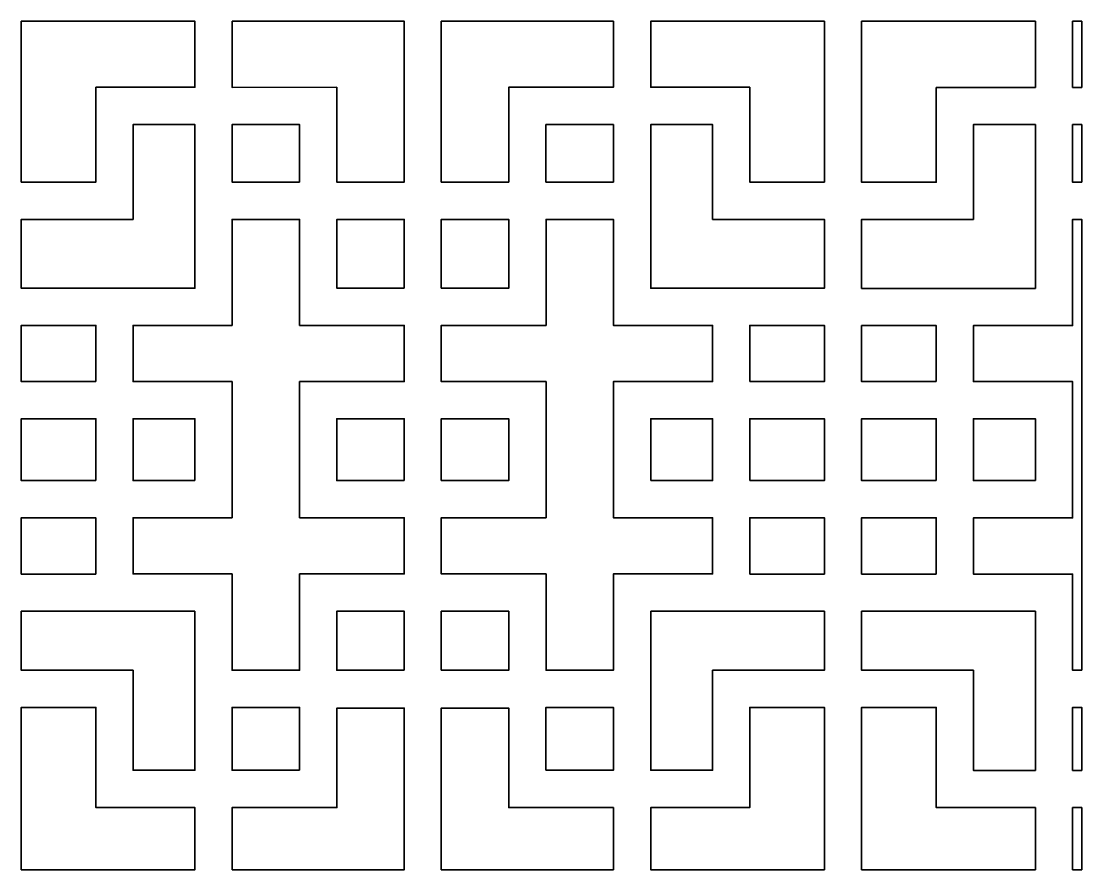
# Model space of a CAD drawing. Header units: centimetres. Extents: x 24 to 482, y -156 to 120.
# Drawn here: x 76.2 to 127.6, y -102.2 to -61.1 of the extents above; entities that cross this region are included whole.
import ezdxf

# ---------------------------------------------------------------- set-up
doc = ezdxf.new("R2010")
doc.units = ezdxf.units.CM
doc.header["$MEASUREMENT"] = 0
doc.layers.add('layer 1', color=7, linetype='Continuous')

msp = doc.modelspace()

# ---------------------------------------------------------------- linework, layer by layer
at = {"layer": 'layer 1', "color": 250, "lineweight": 35}
for points, knots in [([(79.85832, -64.32754), (79.85832, -64.32754), (79.85832, -68.91754), (79.85832, -68.91754), (79.85832, -68.91754), (79.85832, -68.91754), (76.24832, -68.91754), (76.24832, -68.91754), (76.24832, -68.91754), (76.24832, -68.91754), (76.24832, -61.12754), (76.24832, -61.12754), (76.24832, -61.12754), (76.24832, -61.12754), (84.65332, -61.12754), (84.65332, -61.12754), (84.65332, -61.12754), (84.65332, -61.12754), (84.65332, -64.32754), (84.65332, -64.32754), (84.65332, -64.32754), (84.65332, -64.32754), (79.85832, -64.32754), (79.85832, -64.32754)], [0, 0, 0, 0, 0.14285714, 0.14285714, 0.14285714, 0.14285714, 0.28571429, 0.28571429, 0.28571429, 0.28571429, 0.42857143, 0.42857143, 0.42857143, 0.42857143, 0.57142857, 0.57142857, 0.57142857, 0.57142857, 0.71428571, 0.71428571, 0.71428571, 0.71428571, 1, 1, 1, 1]), ([(86.45332, -61.12754), (86.45332, -61.12754), (86.45332, -64.33004), (86.45332, -64.33004), (86.45332, -64.33004), (86.45332, -64.33004), (91.51832, -64.32754), (91.51832, -64.32754), (91.51832, -64.32754), (91.51832, -64.32754), (91.51832, -68.91754), (91.51832, -68.91754), (91.51832, -68.91754), (91.51832, -68.91754), (94.78332, -68.91754), (94.78332, -68.91754), (94.78332, -68.91754), (94.78332, -68.91754), (94.78332, -61.12754), (94.78332, -61.12754), (94.78332, -61.12754), (94.78332, -61.12754), (86.45332, -61.12754), (86.45332, -61.12754)], [0, 0, 0, 0, 0.14285714, 0.14285714, 0.14285714, 0.14285714, 0.28571429, 0.28571429, 0.28571429, 0.28571429, 0.42857143, 0.42857143, 0.42857143, 0.42857143, 0.57142857, 0.57142857, 0.57142857, 0.57142857, 0.71428571, 0.71428571, 0.71428571, 0.71428571, 1, 1, 1, 1]), ([(104.90832, -61.12754), (104.90832, -61.12754), (104.90832, -64.32754), (104.90832, -64.32754), (104.90832, -64.32754), (104.90832, -64.32754), (99.84082, -64.32754), (99.84082, -64.32754), (99.84082, -64.32754), (99.84082, -64.32754), (99.84082, -68.91754), (99.84082, -68.91754), (99.84082, -68.91754), (99.84082, -68.91754), (96.57582, -68.91754), (96.57582, -68.91754), (96.57582, -68.91754), (96.57582, -68.91754), (96.57582, -61.12754), (96.57582, -61.12754), (96.57582, -61.12754), (96.57582, -61.12754), (104.90832, -61.12754), (104.90832, -61.12754)], [0, 0, 0, 0, 0.14285714, 0.14285714, 0.14285714, 0.14285714, 0.28571429, 0.28571429, 0.28571429, 0.28571429, 0.42857143, 0.42857143, 0.42857143, 0.42857143, 0.57142857, 0.57142857, 0.57142857, 0.57142857, 0.71428571, 0.71428571, 0.71428571, 0.71428571, 1, 1, 1, 1]), ([(111.50332, -64.32754), (111.50332, -64.32754), (111.50082, -68.91754), (111.50082, -68.91754), (111.50082, -68.91754), (111.50082, -68.91754), (115.11332, -68.91754), (115.11332, -68.91754), (115.11332, -68.91754), (115.11332, -68.91754), (115.11332, -61.12754), (115.11332, -61.12754), (115.11332, -61.12754), (115.11332, -61.12754), (106.70832, -61.12754), (106.70832, -61.12754), (106.70832, -61.12754), (106.70832, -61.12754), (106.70832, -64.32754), (106.70832, -64.32754), (106.70832, -64.32754), (106.70832, -64.32754), (111.50332, -64.32754), (111.50332, -64.32754)], [0, 0, 0, 0, 0.14285714, 0.14285714, 0.14285714, 0.14285714, 0.28571429, 0.28571429, 0.28571429, 0.28571429, 0.42857143, 0.42857143, 0.42857143, 0.42857143, 0.57142857, 0.57142857, 0.57142857, 0.57142857, 0.71428571, 0.71428571, 0.71428571, 0.71428571, 1, 1, 1, 1]), ([(120.52832, -64.33254), (120.52832, -64.33254), (120.53082, -68.92004), (120.53082, -68.92004), (120.53082, -68.92004), (120.53082, -68.92004), (116.91832, -68.92004), (116.91832, -68.92004), (116.91832, -68.92004), (116.91832, -68.92004), (116.91832, -61.13004), (116.91832, -61.13004), (116.91832, -61.13004), (116.91832, -61.13004), (125.32332, -61.13004), (125.32332, -61.13004), (125.32332, -61.13004), (125.32332, -61.13004), (125.32332, -64.33254), (125.32332, -64.33254), (125.32332, -64.33254), (125.32332, -64.33254), (120.52832, -64.33254), (120.52832, -64.33254)], [0, 0, 0, 0, 0.14285714, 0.14285714, 0.14285714, 0.14285714, 0.28571429, 0.28571429, 0.28571429, 0.28571429, 0.42857143, 0.42857143, 0.42857143, 0.42857143, 0.57142857, 0.57142857, 0.57142857, 0.57142857, 0.71428571, 0.71428571, 0.71428571, 0.71428571, 1, 1, 1, 1]), ([(127.57081, -64.33254), (127.57081, -64.33254), (127.12332, -64.33254), (127.12332, -64.33254), (127.12332, -64.33254), (127.12332, -64.33254), (127.12332, -61.13004), (127.12332, -61.13004), (127.12332, -61.13004), (127.12332, -61.13004), (127.57081, -61.13004), (127.57081, -61.13004), (127.57081, -61.13004), (127.57081, -61.13004), (127.57081, -64.33254), (127.57081, -64.33254)], [0, 0, 0, 0, 0.2, 0.2, 0.2, 0.2, 0.4, 0.4, 0.4, 0.4, 0.6, 0.6, 0.6, 0.6, 1, 1, 1, 1]), ([(81.65832, -70.71754), (81.65832, -70.71754), (81.65832, -66.12754), (81.65832, -66.12754), (81.65832, -66.12754), (81.65832, -66.12754), (84.65332, -66.12754), (84.65332, -66.12754), (84.65332, -66.12754), (84.65332, -66.12754), (84.65332, -74.05504), (84.65332, -74.05504), (84.65332, -74.05504), (84.65332, -74.05504), (76.24832, -74.05504), (76.24832, -74.05504), (76.24832, -74.05504), (76.24832, -74.05504), (76.24832, -70.71754), (76.24832, -70.71754), (76.24832, -70.71754), (76.24832, -70.71754), (81.65832, -70.71754), (81.65832, -70.71754)], [0, 0, 0, 0, 0.14285714, 0.14285714, 0.14285714, 0.14285714, 0.28571429, 0.28571429, 0.28571429, 0.28571429, 0.42857143, 0.42857143, 0.42857143, 0.42857143, 0.57142857, 0.57142857, 0.57142857, 0.57142857, 0.71428571, 0.71428571, 0.71428571, 0.71428571, 1, 1, 1, 1]), ([(89.72082, -68.91754), (89.72082, -68.91754), (86.45082, -68.91754), (86.45082, -68.91754), (86.45082, -68.91754), (86.45082, -68.91754), (86.45082, -66.12754), (86.45082, -66.12754), (86.45082, -66.12754), (86.45082, -66.12754), (89.72082, -66.12754), (89.72082, -66.12754), (89.72082, -66.12754), (89.72082, -66.12754), (89.72082, -68.91754), (89.72082, -68.91754)], [0, 0, 0, 0, 0.2, 0.2, 0.2, 0.2, 0.4, 0.4, 0.4, 0.4, 0.6, 0.6, 0.6, 0.6, 1, 1, 1, 1]), ([(101.63832, -68.91754), (101.63832, -68.91754), (104.90832, -68.91754), (104.90832, -68.91754), (104.90832, -68.91754), (104.90832, -68.91754), (104.90832, -66.12754), (104.90832, -66.12754), (104.90832, -66.12754), (104.90832, -66.12754), (101.63832, -66.12754), (101.63832, -66.12754), (101.63832, -66.12754), (101.63832, -66.12754), (101.63832, -68.91754), (101.63832, -68.91754)], [0, 0, 0, 0, 0.2, 0.2, 0.2, 0.2, 0.4, 0.4, 0.4, 0.4, 0.6, 0.6, 0.6, 0.6, 1, 1, 1, 1]), ([(109.70331, -70.71754), (109.70331, -70.71754), (109.70331, -66.12754), (109.70331, -66.12754), (109.70331, -66.12754), (109.70331, -66.12754), (106.70832, -66.12754), (106.70832, -66.12754), (106.70832, -66.12754), (106.70832, -66.12754), (106.70832, -74.05504), (106.70832, -74.05504), (106.70832, -74.05504), (106.70832, -74.05504), (115.11332, -74.05504), (115.11332, -74.05504), (115.11332, -74.05504), (115.11332, -74.05504), (115.11332, -70.71754), (115.11332, -70.71754), (115.11332, -70.71754), (115.11332, -70.71754), (109.70331, -70.71754), (109.70331, -70.71754)], [0, 0, 0, 0, 0.14285714, 0.14285714, 0.14285714, 0.14285714, 0.28571429, 0.28571429, 0.28571429, 0.28571429, 0.42857143, 0.42857143, 0.42857143, 0.42857143, 0.57142857, 0.57142857, 0.57142857, 0.57142857, 0.71428571, 0.71428571, 0.71428571, 0.71428571, 1, 1, 1, 1]), ([(122.32831, -70.72004), (122.32831, -70.72004), (122.32831, -66.13004), (122.32831, -66.13004), (122.32831, -66.13004), (122.32831, -66.13004), (125.32332, -66.13004), (125.32332, -66.13004), (125.32332, -66.13004), (125.32332, -66.13004), (125.32332, -74.05754), (125.32332, -74.05754), (125.32332, -74.05754), (125.32332, -74.05754), (116.91832, -74.05754), (116.91832, -74.05754), (116.91832, -74.05754), (116.91832, -74.05754), (116.91832, -70.72004), (116.91832, -70.72004), (116.91832, -70.72004), (116.91832, -70.72004), (122.32831, -70.72004), (122.32831, -70.72004)], [0, 0, 0, 0, 0.14285714, 0.14285714, 0.14285714, 0.14285714, 0.28571429, 0.28571429, 0.28571429, 0.28571429, 0.42857143, 0.42857143, 0.42857143, 0.42857143, 0.57142857, 0.57142857, 0.57142857, 0.57142857, 0.71428571, 0.71428571, 0.71428571, 0.71428571, 1, 1, 1, 1]), ([(127.57081, -68.92004), (127.57081, -68.92004), (127.12332, -68.92004), (127.12332, -68.92004), (127.12332, -68.92004), (127.12332, -68.92004), (127.12332, -66.13004), (127.12332, -66.13004), (127.12332, -66.13004), (127.12332, -66.13004), (127.57081, -66.13004), (127.57081, -66.13004), (127.57081, -66.13004), (127.57081, -66.13004), (127.57081, -68.92004), (127.57081, -68.92004)], [0, 0, 0, 0, 0.2, 0.2, 0.2, 0.2, 0.4, 0.4, 0.4, 0.4, 0.6, 0.6, 0.6, 0.6, 1, 1, 1, 1]), ([(89.71582, -87.88254), (89.71582, -87.88254), (94.78332, -87.88254), (94.78332, -87.88254), (94.78332, -87.88254), (94.78332, -87.88254), (94.78332, -85.16254), (94.78332, -85.16254), (94.78332, -85.16254), (94.78332, -85.16254), (89.71582, -85.16254), (89.71582, -85.16254), (89.71582, -85.16254), (89.71582, -85.16254), (89.71582, -78.56754), (89.71582, -78.56754), (89.71582, -78.56754), (89.71582, -78.56754), (94.78332, -78.56754), (94.78332, -78.56754), (94.78332, -78.56754), (94.78332, -78.56754), (94.78332, -75.85504), (94.78332, -75.85504), (94.78332, -75.85504), (94.78332, -75.85504), (89.71582, -75.85504), (89.71582, -75.85504), (89.71582, -75.85504), (89.71582, -75.85504), (89.71582, -70.71754), (89.71582, -70.71754), (89.71582, -70.71754), (89.71582, -70.71754), (86.45332, -70.71754), (86.45332, -70.71754), (86.45332, -70.71754), (86.45332, -70.71754), (86.45332, -75.85504), (86.45332, -75.85504), (86.45332, -75.85504), (86.45332, -75.85504), (81.65832, -75.85504), (81.65832, -75.85504), (81.65832, -75.85504), (81.65832, -75.85504), (81.65832, -78.56754), (81.65832, -78.56754), (81.65832, -78.56754), (81.65832, -78.56754), (86.45332, -78.56754), (86.45332, -78.56754), (86.45332, -78.56754), (86.45332, -78.56754), (86.45332, -85.16254), (86.45332, -85.16254), (86.45332, -85.16254), (86.45332, -85.16254), (81.65832, -85.16254), (81.65832, -85.16254), (81.65832, -85.16254), (81.65832, -85.16254), (81.65832, -87.88254), (81.65832, -87.88254), (81.65832, -87.88254), (81.65832, -87.88254), (86.45332, -87.88254), (86.45332, -87.88254), (86.45332, -87.88254), (86.45332, -87.88254), (86.45332, -92.54254), (86.45332, -92.54254), (86.45332, -92.54254), (86.45332, -92.54254), (89.71582, -92.54254), (89.71582, -92.54254), (89.71582, -92.54254), (89.71582, -92.54254), (89.71582, -87.88254), (89.71582, -87.88254)], [0, 0, 0, 0, 0.04761905, 0.04761905, 0.04761905, 0.04761905, 0.0952381, 0.0952381, 0.0952381, 0.0952381, 0.14285714, 0.14285714, 0.14285714, 0.14285714, 0.19047619, 0.19047619, 0.19047619, 0.19047619, 0.23809524, 0.23809524, 0.23809524, 0.23809524, 0.28571429, 0.28571429, 0.28571429, 0.28571429, 0.33333333, 0.33333333, 0.33333333, 0.33333333, 0.38095238, 0.38095238, 0.38095238, 0.38095238, 0.42857143, 0.42857143, 0.42857143, 0.42857143, 0.47619048, 0.47619048, 0.47619048, 0.47619048, 0.52380952, 0.52380952, 0.52380952, 0.52380952, 0.57142857, 0.57142857, 0.57142857, 0.57142857, 0.61904762, 0.61904762, 0.61904762, 0.61904762, 0.66666667, 0.66666667, 0.66666667, 0.66666667, 0.71428571, 0.71428571, 0.71428571, 0.71428571, 0.76190476, 0.76190476, 0.76190476, 0.76190476, 0.80952381, 0.80952381, 0.80952381, 0.80952381, 0.85714286, 0.85714286, 0.85714286, 0.85714286, 0.9047619, 0.9047619, 0.9047619, 0.9047619, 1, 1, 1, 1]), ([(94.78332, -74.05504), (94.78332, -74.05504), (91.52082, -74.05504), (91.52082, -74.05504), (91.52082, -74.05504), (91.52082, -74.05504), (91.52082, -70.71754), (91.52082, -70.71754), (91.52082, -70.71754), (91.52082, -70.71754), (94.78332, -70.71754), (94.78332, -70.71754), (94.78332, -70.71754), (94.78332, -70.71754), (94.78332, -74.05504), (94.78332, -74.05504)], [0, 0, 0, 0, 0.2, 0.2, 0.2, 0.2, 0.4, 0.4, 0.4, 0.4, 0.6, 0.6, 0.6, 0.6, 1, 1, 1, 1]), ([(101.64582, -87.88254), (101.64582, -87.88254), (96.57582, -87.88254), (96.57582, -87.88254), (96.57582, -87.88254), (96.57582, -87.88254), (96.57582, -85.16254), (96.57582, -85.16254), (96.57582, -85.16254), (96.57582, -85.16254), (101.64582, -85.16254), (101.64582, -85.16254), (101.64582, -85.16254), (101.64582, -85.16254), (101.64582, -78.56754), (101.64582, -78.56754), (101.64582, -78.56754), (101.64582, -78.56754), (96.57582, -78.56754), (96.57582, -78.56754), (96.57582, -78.56754), (96.57582, -78.56754), (96.57582, -75.85504), (96.57582, -75.85504), (96.57582, -75.85504), (96.57582, -75.85504), (101.64582, -75.85504), (101.64582, -75.85504), (101.64582, -75.85504), (101.64582, -75.85504), (101.64582, -70.71754), (101.64582, -70.71754), (101.64582, -70.71754), (101.64582, -70.71754), (104.90582, -70.71754), (104.90582, -70.71754), (104.90582, -70.71754), (104.90582, -70.71754), (104.90582, -75.85504), (104.90582, -75.85504), (104.90582, -75.85504), (104.90582, -75.85504), (109.70331, -75.85504), (109.70331, -75.85504), (109.70331, -75.85504), (109.70331, -75.85504), (109.70331, -78.56754), (109.70331, -78.56754), (109.70331, -78.56754), (109.70331, -78.56754), (104.90582, -78.56754), (104.90582, -78.56754), (104.90582, -78.56754), (104.90582, -78.56754), (104.90582, -85.16254), (104.90582, -85.16254), (104.90582, -85.16254), (104.90582, -85.16254), (109.70331, -85.16254), (109.70331, -85.16254), (109.70331, -85.16254), (109.70331, -85.16254), (109.70331, -87.88254), (109.70331, -87.88254), (109.70331, -87.88254), (109.70331, -87.88254), (104.90582, -87.88254), (104.90582, -87.88254), (104.90582, -87.88254), (104.90582, -87.88254), (104.90582, -92.54254), (104.90582, -92.54254), (104.90582, -92.54254), (104.90582, -92.54254), (101.64582, -92.54254), (101.64582, -92.54254), (101.64582, -92.54254), (101.64582, -92.54254), (101.64582, -87.88254), (101.64582, -87.88254)], [0, 0, 0, 0, 0.04761905, 0.04761905, 0.04761905, 0.04761905, 0.0952381, 0.0952381, 0.0952381, 0.0952381, 0.14285714, 0.14285714, 0.14285714, 0.14285714, 0.19047619, 0.19047619, 0.19047619, 0.19047619, 0.23809524, 0.23809524, 0.23809524, 0.23809524, 0.28571429, 0.28571429, 0.28571429, 0.28571429, 0.33333333, 0.33333333, 0.33333333, 0.33333333, 0.38095238, 0.38095238, 0.38095238, 0.38095238, 0.42857143, 0.42857143, 0.42857143, 0.42857143, 0.47619048, 0.47619048, 0.47619048, 0.47619048, 0.52380952, 0.52380952, 0.52380952, 0.52380952, 0.57142857, 0.57142857, 0.57142857, 0.57142857, 0.61904762, 0.61904762, 0.61904762, 0.61904762, 0.66666667, 0.66666667, 0.66666667, 0.66666667, 0.71428571, 0.71428571, 0.71428571, 0.71428571, 0.76190476, 0.76190476, 0.76190476, 0.76190476, 0.80952381, 0.80952381, 0.80952381, 0.80952381, 0.85714286, 0.85714286, 0.85714286, 0.85714286, 0.9047619, 0.9047619, 0.9047619, 0.9047619, 1, 1, 1, 1]), ([(96.57582, -74.05504), (96.57582, -74.05504), (99.83832, -74.05504), (99.83832, -74.05504), (99.83832, -74.05504), (99.83832, -74.05504), (99.83832, -70.71754), (99.83832, -70.71754), (99.83832, -70.71754), (99.83832, -70.71754), (96.57582, -70.71754), (96.57582, -70.71754), (96.57582, -70.71754), (96.57582, -70.71754), (96.57582, -74.05504), (96.57582, -74.05504)], [0, 0, 0, 0, 0.2, 0.2, 0.2, 0.2, 0.4, 0.4, 0.4, 0.4, 0.6, 0.6, 0.6, 0.6, 1, 1, 1, 1]), ([(127.57081, -92.54504), (127.57081, -92.54504), (127.12582, -92.54504), (127.12582, -92.54504), (127.12582, -92.54504), (127.12582, -92.54504), (127.12582, -87.88504), (127.12582, -87.88504), (127.12582, -87.88504), (127.12582, -87.88504), (122.32831, -87.88504), (122.32831, -87.88504), (122.32831, -87.88504), (122.32831, -87.88504), (122.32831, -85.16504), (122.32831, -85.16504), (122.32831, -85.16504), (122.32831, -85.16504), (127.12582, -85.16504), (127.12582, -85.16504), (127.12582, -85.16504), (127.12582, -85.16504), (127.12582, -78.57004), (127.12582, -78.57004), (127.12582, -78.57004), (127.12582, -78.57004), (122.32831, -78.57004), (122.32831, -78.57004), (122.32831, -78.57004), (122.32831, -78.57004), (122.32831, -75.85754), (122.32831, -75.85754), (122.32831, -75.85754), (122.32831, -75.85754), (127.12582, -75.85754), (127.12582, -75.85754), (127.12582, -75.85754), (127.12582, -75.85754), (127.12582, -70.72004), (127.12582, -70.72004), (127.12582, -70.72004), (127.12582, -70.72004), (127.57081, -70.72004), (127.57081, -70.72004), (127.57081, -70.72004), (127.57081, -70.72004), (127.57081, -92.54504), (127.57081, -92.54504)], [0, 0, 0, 0, 0.07692308, 0.07692308, 0.07692308, 0.07692308, 0.15384615, 0.15384615, 0.15384615, 0.15384615, 0.23076923, 0.23076923, 0.23076923, 0.23076923, 0.30769231, 0.30769231, 0.30769231, 0.30769231, 0.38461538, 0.38461538, 0.38461538, 0.38461538, 0.46153846, 0.46153846, 0.46153846, 0.46153846, 0.53846154, 0.53846154, 0.53846154, 0.53846154, 0.61538462, 0.61538462, 0.61538462, 0.61538462, 0.69230769, 0.69230769, 0.69230769, 0.69230769, 0.76923077, 0.76923077, 0.76923077, 0.76923077, 0.84615385, 0.84615385, 0.84615385, 0.84615385, 1, 1, 1, 1]), ([(79.86082, -78.57004), (79.86082, -78.57004), (76.24832, -78.57004), (76.24832, -78.57004), (76.24832, -78.57004), (76.24832, -78.57004), (76.24832, -75.85504), (76.24832, -75.85504), (76.24832, -75.85504), (76.24832, -75.85504), (79.86082, -75.85504), (79.86082, -75.85504), (79.86082, -75.85504), (79.86082, -75.85504), (79.86082, -78.57004), (79.86082, -78.57004)], [0, 0, 0, 0, 0.2, 0.2, 0.2, 0.2, 0.4, 0.4, 0.4, 0.4, 0.6, 0.6, 0.6, 0.6, 1, 1, 1, 1]), ([(111.50082, -78.57004), (111.50082, -78.57004), (115.11332, -78.57004), (115.11332, -78.57004), (115.11332, -78.57004), (115.11332, -78.57004), (115.11332, -75.85504), (115.11332, -75.85504), (115.11332, -75.85504), (115.11332, -75.85504), (111.50082, -75.85504), (111.50082, -75.85504), (111.50082, -75.85504), (111.50082, -75.85504), (111.50082, -78.57004), (111.50082, -78.57004)], [0, 0, 0, 0, 0.2, 0.2, 0.2, 0.2, 0.4, 0.4, 0.4, 0.4, 0.6, 0.6, 0.6, 0.6, 1, 1, 1, 1]), ([(120.53082, -78.57254), (120.53082, -78.57254), (116.91832, -78.57254), (116.91832, -78.57254), (116.91832, -78.57254), (116.91832, -78.57254), (116.91832, -75.86004), (116.91832, -75.86004), (116.91832, -75.86004), (116.91832, -75.86004), (120.53082, -75.86004), (120.53082, -75.86004), (120.53082, -75.86004), (120.53082, -75.86004), (120.53082, -78.57254), (120.53082, -78.57254)], [0, 0, 0, 0, 0.2, 0.2, 0.2, 0.2, 0.4, 0.4, 0.4, 0.4, 0.6, 0.6, 0.6, 0.6, 1, 1, 1, 1]), ([(79.85832, -83.36254), (79.85832, -83.36254), (76.24832, -83.36254), (76.24832, -83.36254), (76.24832, -83.36254), (76.24832, -83.36254), (76.24832, -80.37004), (76.24832, -80.37004), (76.24832, -80.37004), (76.24832, -80.37004), (79.85832, -80.37004), (79.85832, -80.37004), (79.85832, -80.37004), (79.85832, -80.37004), (79.85832, -83.36254), (79.85832, -83.36254)], [0, 0, 0, 0, 0.2, 0.2, 0.2, 0.2, 0.4, 0.4, 0.4, 0.4, 0.6, 0.6, 0.6, 0.6, 1, 1, 1, 1]), ([(84.65332, -83.36254), (84.65332, -83.36254), (81.65832, -83.36254), (81.65832, -83.36254), (81.65832, -83.36254), (81.65832, -83.36254), (81.65832, -80.36754), (81.65832, -80.36754), (81.65832, -80.36754), (81.65832, -80.36754), (84.65332, -80.36754), (84.65332, -80.36754), (84.65332, -80.36754), (84.65332, -80.36754), (84.65332, -83.36254), (84.65332, -83.36254)], [0, 0, 0, 0, 0.2, 0.2, 0.2, 0.2, 0.4, 0.4, 0.4, 0.4, 0.6, 0.6, 0.6, 0.6, 1, 1, 1, 1]), ([(94.78332, -83.36254), (94.78332, -83.36254), (91.51832, -83.36254), (91.51832, -83.36254), (91.51832, -83.36254), (91.51832, -83.36254), (91.51832, -80.36754), (91.51832, -80.36754), (91.51832, -80.36754), (91.51832, -80.36754), (94.78332, -80.36754), (94.78332, -80.36754), (94.78332, -80.36754), (94.78332, -80.36754), (94.78332, -83.36254), (94.78332, -83.36254)], [0, 0, 0, 0, 0.2, 0.2, 0.2, 0.2, 0.4, 0.4, 0.4, 0.4, 0.6, 0.6, 0.6, 0.6, 1, 1, 1, 1]), ([(96.57582, -83.36254), (96.57582, -83.36254), (99.84082, -83.36254), (99.84082, -83.36254), (99.84082, -83.36254), (99.84082, -83.36254), (99.84082, -80.36754), (99.84082, -80.36754), (99.84082, -80.36754), (99.84082, -80.36754), (96.57582, -80.36754), (96.57582, -80.36754), (96.57582, -80.36754), (96.57582, -80.36754), (96.57582, -83.36254), (96.57582, -83.36254)], [0, 0, 0, 0, 0.2, 0.2, 0.2, 0.2, 0.4, 0.4, 0.4, 0.4, 0.6, 0.6, 0.6, 0.6, 1, 1, 1, 1]), ([(106.70832, -83.36254), (106.70832, -83.36254), (109.70331, -83.36254), (109.70331, -83.36254), (109.70331, -83.36254), (109.70331, -83.36254), (109.70331, -80.36754), (109.70331, -80.36754), (109.70331, -80.36754), (109.70331, -80.36754), (106.70832, -80.36754), (106.70832, -80.36754), (106.70832, -80.36754), (106.70832, -80.36754), (106.70832, -83.36254), (106.70832, -83.36254)], [0, 0, 0, 0, 0.2, 0.2, 0.2, 0.2, 0.4, 0.4, 0.4, 0.4, 0.6, 0.6, 0.6, 0.6, 1, 1, 1, 1]), ([(111.50332, -83.36254), (111.50332, -83.36254), (115.11332, -83.36254), (115.11332, -83.36254), (115.11332, -83.36254), (115.11332, -83.36254), (115.11332, -80.36754), (115.11332, -80.36754), (115.11332, -80.36754), (115.11332, -80.36754), (111.50332, -80.36754), (111.50332, -80.36754), (111.50332, -80.36754), (111.50332, -80.36754), (111.50332, -83.36254), (111.50332, -83.36254)], [0, 0, 0, 0, 0.2, 0.2, 0.2, 0.2, 0.4, 0.4, 0.4, 0.4, 0.6, 0.6, 0.6, 0.6, 1, 1, 1, 1]), ([(120.52832, -83.36504), (120.52832, -83.36504), (116.91832, -83.36504), (116.91832, -83.36504), (116.91832, -83.36504), (116.91832, -83.36504), (116.91832, -80.37254), (116.91832, -80.37254), (116.91832, -80.37254), (116.91832, -80.37254), (120.52832, -80.37254), (120.52832, -80.37254), (120.52832, -80.37254), (120.52832, -80.37254), (120.52832, -83.36504), (120.52832, -83.36504)], [0, 0, 0, 0, 0.2, 0.2, 0.2, 0.2, 0.4, 0.4, 0.4, 0.4, 0.6, 0.6, 0.6, 0.6, 1, 1, 1, 1]), ([(125.32582, -83.36504), (125.32582, -83.36504), (122.32831, -83.36504), (122.32831, -83.36504), (122.32831, -83.36504), (122.32831, -83.36504), (122.32831, -80.37004), (122.32831, -80.37004), (122.32831, -80.37004), (122.32831, -80.37004), (125.32582, -80.37004), (125.32582, -80.37004), (125.32582, -80.37004), (125.32582, -80.37004), (125.32582, -83.36504), (125.32582, -83.36504)], [0, 0, 0, 0, 0.2, 0.2, 0.2, 0.2, 0.4, 0.4, 0.4, 0.4, 0.6, 0.6, 0.6, 0.6, 1, 1, 1, 1]), ([(79.85582, -87.88754), (79.85582, -87.88754), (76.24832, -87.88754), (76.24832, -87.88754), (76.24832, -87.88754), (76.24832, -87.88754), (76.24832, -85.16004), (76.24832, -85.16004), (76.24832, -85.16004), (76.24832, -85.16004), (79.85582, -85.16004), (79.85582, -85.16004), (79.85582, -85.16004), (79.85582, -85.16004), (79.85582, -87.88754), (79.85582, -87.88754)], [0, 0, 0, 0, 0.2, 0.2, 0.2, 0.2, 0.4, 0.4, 0.4, 0.4, 0.6, 0.6, 0.6, 0.6, 1, 1, 1, 1]), ([(111.50332, -87.88754), (111.50332, -87.88754), (115.11332, -87.88754), (115.11332, -87.88754), (115.11332, -87.88754), (115.11332, -87.88754), (115.11332, -85.16004), (115.11332, -85.16004), (115.11332, -85.16004), (115.11332, -85.16004), (111.50332, -85.16004), (111.50332, -85.16004), (111.50332, -85.16004), (111.50332, -85.16004), (111.50332, -87.88754), (111.50332, -87.88754)], [0, 0, 0, 0, 0.2, 0.2, 0.2, 0.2, 0.4, 0.4, 0.4, 0.4, 0.6, 0.6, 0.6, 0.6, 1, 1, 1, 1]), ([(120.52832, -87.89004), (120.52832, -87.89004), (116.91832, -87.89004), (116.91832, -87.89004), (116.91832, -87.89004), (116.91832, -87.89004), (116.91832, -85.16254), (116.91832, -85.16254), (116.91832, -85.16254), (116.91832, -85.16254), (120.52832, -85.16254), (120.52832, -85.16254), (120.52832, -85.16254), (120.52832, -85.16254), (120.52832, -87.89004), (120.52832, -87.89004)], [0, 0, 0, 0, 0.2, 0.2, 0.2, 0.2, 0.4, 0.4, 0.4, 0.4, 0.6, 0.6, 0.6, 0.6, 1, 1, 1, 1]), ([(84.65332, -89.68254), (84.65332, -89.68254), (84.65332, -97.38504), (84.65332, -97.38504), (84.65332, -97.38504), (84.65332, -97.38504), (81.65832, -97.38504), (81.65832, -97.38504), (81.65832, -97.38504), (81.65832, -97.38504), (81.65832, -92.54004), (81.65832, -92.54004), (81.65832, -92.54004), (81.65832, -92.54004), (76.24582, -92.54004), (76.24582, -92.54004), (76.24582, -92.54004), (76.24582, -92.54004), (76.24582, -89.68254), (76.24582, -89.68254), (76.24582, -89.68254), (76.24582, -89.68254), (84.65332, -89.68254), (84.65332, -89.68254)], [0, 0, 0, 0, 0.14285714, 0.14285714, 0.14285714, 0.14285714, 0.28571429, 0.28571429, 0.28571429, 0.28571429, 0.42857143, 0.42857143, 0.42857143, 0.42857143, 0.57142857, 0.57142857, 0.57142857, 0.57142857, 0.71428571, 0.71428571, 0.71428571, 0.71428571, 1, 1, 1, 1]), ([(94.78332, -92.54004), (94.78332, -92.54004), (91.51832, -92.54004), (91.51832, -92.54004), (91.51832, -92.54004), (91.51832, -92.54004), (91.51832, -89.68254), (91.51832, -89.68254), (91.51832, -89.68254), (91.51832, -89.68254), (94.78332, -89.68254), (94.78332, -89.68254), (94.78332, -89.68254), (94.78332, -89.68254), (94.78332, -92.54004), (94.78332, -92.54004)], [0, 0, 0, 0, 0.2, 0.2, 0.2, 0.2, 0.4, 0.4, 0.4, 0.4, 0.6, 0.6, 0.6, 0.6, 1, 1, 1, 1]), ([(96.57582, -92.54004), (96.57582, -92.54004), (99.84082, -92.54004), (99.84082, -92.54004), (99.84082, -92.54004), (99.84082, -92.54004), (99.84082, -89.68254), (99.84082, -89.68254), (99.84082, -89.68254), (99.84082, -89.68254), (96.57582, -89.68254), (96.57582, -89.68254), (96.57582, -89.68254), (96.57582, -89.68254), (96.57582, -92.54004), (96.57582, -92.54004)], [0, 0, 0, 0, 0.2, 0.2, 0.2, 0.2, 0.4, 0.4, 0.4, 0.4, 0.6, 0.6, 0.6, 0.6, 1, 1, 1, 1]), ([(106.70832, -89.68254), (106.70832, -89.68254), (106.70832, -97.38504), (106.70832, -97.38504), (106.70832, -97.38504), (106.70832, -97.38504), (109.70331, -97.38504), (109.70331, -97.38504), (109.70331, -97.38504), (109.70331, -97.38504), (109.70331, -92.54004), (109.70331, -92.54004), (109.70331, -92.54004), (109.70331, -92.54004), (115.11332, -92.54004), (115.11332, -92.54004), (115.11332, -92.54004), (115.11332, -92.54004), (115.11332, -89.68254), (115.11332, -89.68254), (115.11332, -89.68254), (115.11332, -89.68254), (106.70832, -89.68254), (106.70832, -89.68254)], [0, 0, 0, 0, 0.14285714, 0.14285714, 0.14285714, 0.14285714, 0.28571429, 0.28571429, 0.28571429, 0.28571429, 0.42857143, 0.42857143, 0.42857143, 0.42857143, 0.57142857, 0.57142857, 0.57142857, 0.57142857, 0.71428571, 0.71428571, 0.71428571, 0.71428571, 1, 1, 1, 1]), ([(125.32332, -89.68504), (125.32332, -89.68504), (125.32332, -97.39004), (125.32332, -97.39004), (125.32332, -97.39004), (125.32332, -97.39004), (122.32831, -97.39004), (122.32831, -97.39004), (122.32831, -97.39004), (122.32831, -97.39004), (122.32831, -92.54254), (122.32831, -92.54254), (122.32831, -92.54254), (122.32831, -92.54254), (116.91832, -92.54254), (116.91832, -92.54254), (116.91832, -92.54254), (116.91832, -92.54254), (116.91832, -89.68504), (116.91832, -89.68504), (116.91832, -89.68504), (116.91832, -89.68504), (125.32332, -89.68504), (125.32332, -89.68504)], [0, 0, 0, 0, 0.14285714, 0.14285714, 0.14285714, 0.14285714, 0.28571429, 0.28571429, 0.28571429, 0.28571429, 0.42857143, 0.42857143, 0.42857143, 0.42857143, 0.57142857, 0.57142857, 0.57142857, 0.57142857, 0.71428571, 0.71428571, 0.71428571, 0.71428571, 1, 1, 1, 1]), ([(76.24832, -102.19754), (76.24832, -102.19754), (84.65332, -102.19754), (84.65332, -102.19754), (84.65332, -102.19754), (84.65332, -102.19754), (84.65332, -99.18504), (84.65332, -99.18504), (84.65332, -99.18504), (84.65332, -99.18504), (79.86082, -99.18504), (79.86082, -99.18504), (79.86082, -99.18504), (79.86082, -99.18504), (79.86082, -94.34004), (79.86082, -94.34004), (79.86082, -94.34004), (79.86082, -94.34004), (76.24832, -94.34004), (76.24832, -94.34004), (76.24832, -94.34004), (76.24832, -94.34004), (76.24832, -102.19754), (76.24832, -102.19754)], [0, 0, 0, 0, 0.14285714, 0.14285714, 0.14285714, 0.14285714, 0.28571429, 0.28571429, 0.28571429, 0.28571429, 0.42857143, 0.42857143, 0.42857143, 0.42857143, 0.57142857, 0.57142857, 0.57142857, 0.57142857, 0.71428571, 0.71428571, 0.71428571, 0.71428571, 1, 1, 1, 1]), ([(89.72082, -97.38504), (89.72082, -97.38504), (86.45082, -97.38504), (86.45082, -97.38504), (86.45082, -97.38504), (86.45082, -97.38504), (86.45082, -94.34004), (86.45082, -94.34004), (86.45082, -94.34004), (86.45082, -94.34004), (89.72082, -94.34004), (89.72082, -94.34004), (89.72082, -94.34004), (89.72082, -94.34004), (89.72082, -97.38504), (89.72082, -97.38504)], [0, 0, 0, 0, 0.2, 0.2, 0.2, 0.2, 0.4, 0.4, 0.4, 0.4, 0.6, 0.6, 0.6, 0.6, 1, 1, 1, 1]), ([(86.45332, -102.19754), (86.45332, -102.19754), (86.45332, -99.18504), (86.45332, -99.18504), (86.45332, -99.18504), (86.45332, -99.18504), (91.52082, -99.18504), (91.52082, -99.18504), (91.52082, -99.18504), (91.52082, -99.18504), (91.52082, -94.37004), (91.52082, -94.37004), (91.52082, -94.37004), (91.52082, -94.37004), (94.78332, -94.37004), (94.78332, -94.37004), (94.78332, -94.37004), (94.78332, -94.37004), (94.78332, -102.20004), (94.78332, -102.20004), (94.78332, -102.20004), (94.78332, -102.20004), (86.45332, -102.19754), (86.45332, -102.19754)], [0, 0, 0, 0, 0.14285714, 0.14285714, 0.14285714, 0.14285714, 0.28571429, 0.28571429, 0.28571429, 0.28571429, 0.42857143, 0.42857143, 0.42857143, 0.42857143, 0.57142857, 0.57142857, 0.57142857, 0.57142857, 0.71428571, 0.71428571, 0.71428571, 0.71428571, 1, 1, 1, 1]), ([(104.90832, -102.19754), (104.90832, -102.19754), (104.90832, -99.18504), (104.90832, -99.18504), (104.90832, -99.18504), (104.90832, -99.18504), (99.83832, -99.18504), (99.83832, -99.18504), (99.83832, -99.18504), (99.83832, -99.18504), (99.83832, -94.37004), (99.83832, -94.37004), (99.83832, -94.37004), (99.83832, -94.37004), (96.57582, -94.37004), (96.57582, -94.37004), (96.57582, -94.37004), (96.57582, -94.37004), (96.57582, -102.20004), (96.57582, -102.20004), (96.57582, -102.20004), (96.57582, -102.20004), (104.90832, -102.19754), (104.90832, -102.19754)], [0, 0, 0, 0, 0.14285714, 0.14285714, 0.14285714, 0.14285714, 0.28571429, 0.28571429, 0.28571429, 0.28571429, 0.42857143, 0.42857143, 0.42857143, 0.42857143, 0.57142857, 0.57142857, 0.57142857, 0.57142857, 0.71428571, 0.71428571, 0.71428571, 0.71428571, 1, 1, 1, 1]), ([(101.64082, -97.38504), (101.64082, -97.38504), (104.90832, -97.38504), (104.90832, -97.38504), (104.90832, -97.38504), (104.90832, -97.38504), (104.90832, -94.34004), (104.90832, -94.34004), (104.90832, -94.34004), (104.90832, -94.34004), (101.64082, -94.34004), (101.64082, -94.34004), (101.64082, -94.34004), (101.64082, -94.34004), (101.64082, -97.38504), (101.64082, -97.38504)], [0, 0, 0, 0, 0.2, 0.2, 0.2, 0.2, 0.4, 0.4, 0.4, 0.4, 0.6, 0.6, 0.6, 0.6, 1, 1, 1, 1]), ([(115.11332, -102.19754), (115.11332, -102.19754), (106.70832, -102.19754), (106.70832, -102.19754), (106.70832, -102.19754), (106.70832, -102.19754), (106.70832, -99.18504), (106.70832, -99.18504), (106.70832, -99.18504), (106.70832, -99.18504), (111.50082, -99.18504), (111.50082, -99.18504), (111.50082, -99.18504), (111.50082, -99.18504), (111.50082, -94.34004), (111.50082, -94.34004), (111.50082, -94.34004), (111.50082, -94.34004), (115.11332, -94.34004), (115.11332, -94.34004), (115.11332, -94.34004), (115.11332, -94.34004), (115.11332, -102.19754), (115.11332, -102.19754)], [0, 0, 0, 0, 0.14285714, 0.14285714, 0.14285714, 0.14285714, 0.28571429, 0.28571429, 0.28571429, 0.28571429, 0.42857143, 0.42857143, 0.42857143, 0.42857143, 0.57142857, 0.57142857, 0.57142857, 0.57142857, 0.71428571, 0.71428571, 0.71428571, 0.71428571, 1, 1, 1, 1]), ([(116.91832, -102.20004), (116.91832, -102.20004), (125.32332, -102.20004), (125.32332, -102.20004), (125.32332, -102.20004), (125.32332, -102.20004), (125.32332, -99.18754), (125.32332, -99.18754), (125.32332, -99.18754), (125.32332, -99.18754), (120.53082, -99.18754), (120.53082, -99.18754), (120.53082, -99.18754), (120.53082, -99.18754), (120.53082, -94.34254), (120.53082, -94.34254), (120.53082, -94.34254), (120.53082, -94.34254), (116.91832, -94.34254), (116.91832, -94.34254), (116.91832, -94.34254), (116.91832, -94.34254), (116.91832, -102.20004), (116.91832, -102.20004)], [0, 0, 0, 0, 0.14285714, 0.14285714, 0.14285714, 0.14285714, 0.28571429, 0.28571429, 0.28571429, 0.28571429, 0.42857143, 0.42857143, 0.42857143, 0.42857143, 0.57142857, 0.57142857, 0.57142857, 0.57142857, 0.71428571, 0.71428571, 0.71428571, 0.71428571, 1, 1, 1, 1]), ([(127.57081, -97.38754), (127.57081, -97.38754), (127.12332, -97.38754), (127.12332, -97.38754), (127.12332, -97.38754), (127.12332, -97.38754), (127.12332, -94.34254), (127.12332, -94.34254), (127.12332, -94.34254), (127.12332, -94.34254), (127.57081, -94.34254), (127.57081, -94.34254), (127.57081, -94.34254), (127.57081, -94.34254), (127.57081, -97.38754), (127.57081, -97.38754)], [0, 0, 0, 0, 0.2, 0.2, 0.2, 0.2, 0.4, 0.4, 0.4, 0.4, 0.6, 0.6, 0.6, 0.6, 1, 1, 1, 1]), ([(127.57081, -102.20004), (127.57081, -102.20004), (127.12332, -102.20004), (127.12332, -102.20004), (127.12332, -102.20004), (127.12332, -102.20004), (127.12332, -99.18754), (127.12332, -99.18754), (127.12332, -99.18754), (127.12332, -99.18754), (127.57081, -99.18754), (127.57081, -99.18754), (127.57081, -99.18754), (127.57081, -99.18754), (127.57081, -102.20004), (127.57081, -102.20004)], [0, 0, 0, 0, 0.2, 0.2, 0.2, 0.2, 0.4, 0.4, 0.4, 0.4, 0.6, 0.6, 0.6, 0.6, 1, 1, 1, 1])]:
    msp.add_open_spline(points, degree=3, knots=knots, dxfattribs=at)

doc.saveas('drawing.dxf')
